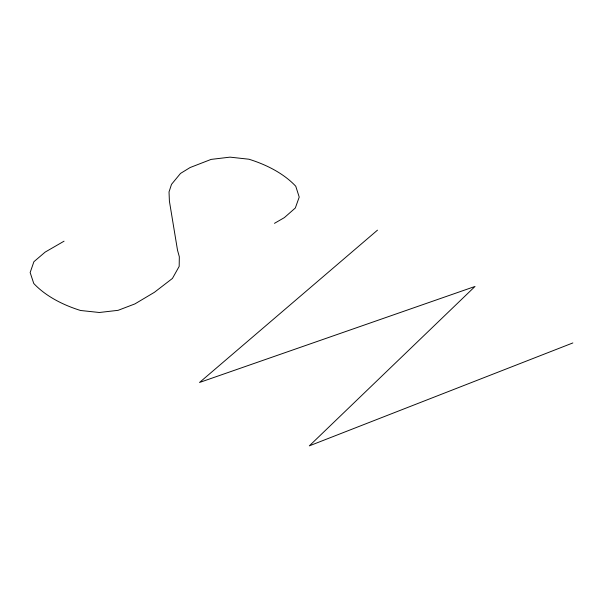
<?xml version="1.0" encoding="UTF-8"?>
<svg xmlns="http://www.w3.org/2000/svg" width="603" height="603" viewBox="0 0 603 603"><rect width="100%" height="100%" fill="white"/><g stroke="black" fill="none" stroke-linecap="round" stroke-linejoin="round"><path stroke-width="0.9" d="M377.486 230.15L199.533 382.468L475.013 286.455L309.331 445.858L572.85 342.941M64.061 241.177L45.157 252.099L33.904 261.71L30.15 272.541L33.753 283.463A115.196 66.503 0 0 0 80.583 310.492L99.344 312.49L118.098 310.326L134.906 303.912L154.413 292.304L172.42 278.443L179.174 266.398L179.325 256.78L177.516 250.2L169.405 201.153L169.028 191.927L171.508 184.345L180.508 173.43L190.111 167.536L211.118 159.396L230.029 157.142L248.933 159.222A115.196 66.503 0 0 1 295.764 186.259L299.216 197.091L295.319 208.005L284.367 217.623L274.463 223.344"/></g></svg>
